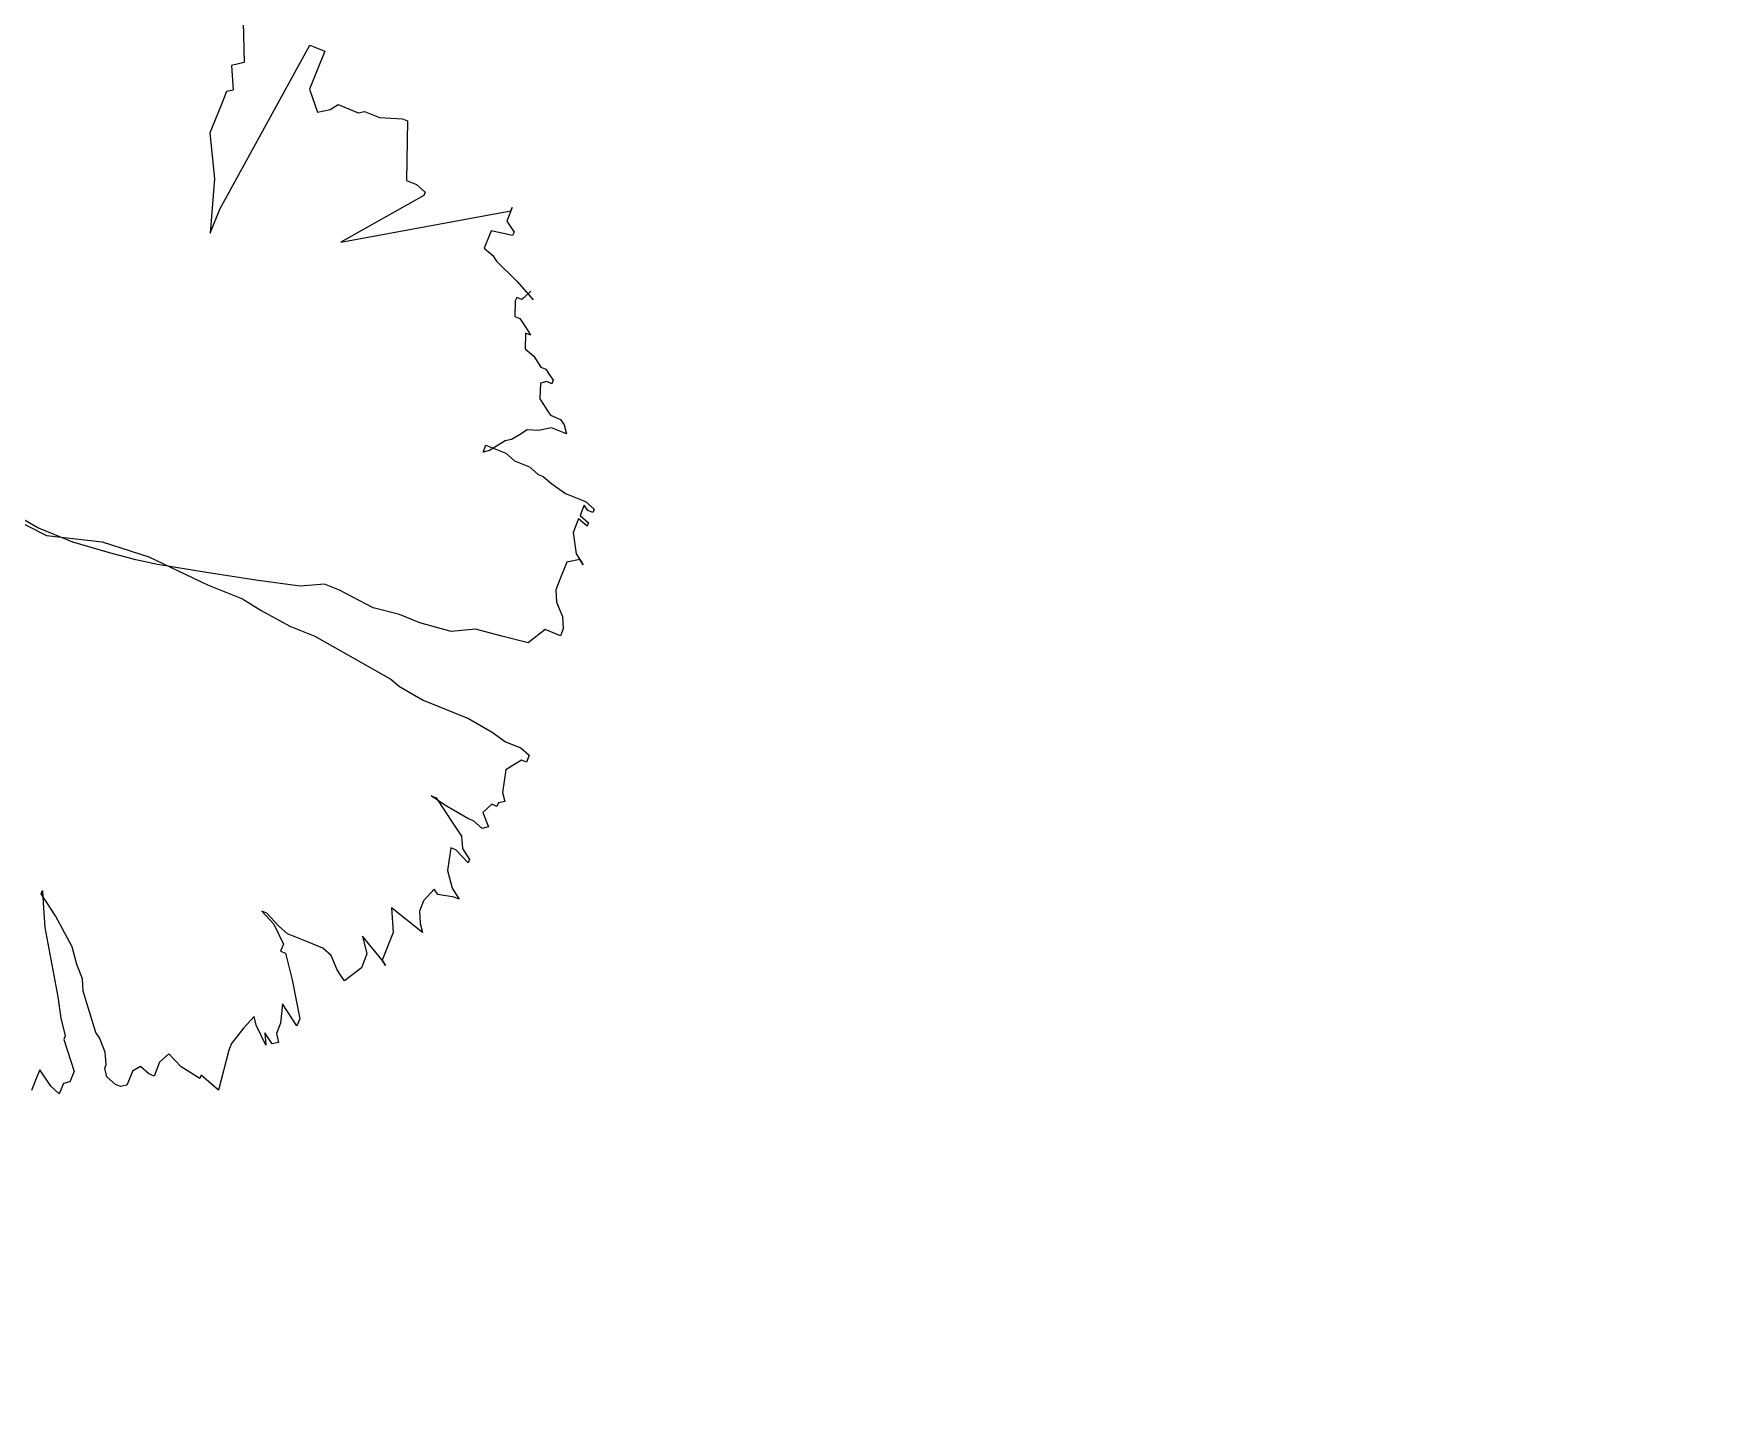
# Model space of a CAD drawing. Header units: millimetres. Extents: x 111 to 1506, y 14 to 566.
# Drawn here: x 264.38 to 267.076, y 92.5 to 94.691 of the extents above; entities that cross this region are included whole.
import ezdxf

# ---------------------------------------------------------------- set-up
doc = ezdxf.new("R2010")
doc.units = ezdxf.units.MM
doc.layers.add('fer', color=8, linetype='Continuous')
doc.layers.add('G', color=254, linetype='Continuous', lineweight=5)

# ---------------------------------------------------------------- blocks, each defined once
blk = doc.blocks.new('tr')
at = {"layer": 'fer', "color": 97}
for p, q in [((1378.7648, 206.7174), (1378.7707, 206.7347)), ((1378.7648, 206.7174), (1378.7707, 206.7347)), ((1378.7648, 206.6914), (1378.7648, 206.7174)), ((1378.7648, 206.6914), (1378.7648, 206.7174)), ((1378.7707, 206.7347), (1378.7827, 206.7347)), ((1378.7707, 206.7347), (1378.7707, 206.7347)), ((1378.7707, 206.7347), (1378.7827, 206.7347)), ((1378.7707, 206.7347), (1378.7707, 206.7347)), ((1378.7827, 206.7347), (1378.7827, 206.7261)), ((1378.7827, 206.7347), (1378.7827, 206.7261)), ((1378.7827, 206.7261), (1378.8065, 206.7087)), ((1378.7827, 206.7261), (1378.7827, 206.7261)), ((1378.7827, 206.7261), (1378.8065, 206.7087)), ((1378.7827, 206.7261), (1378.7827, 206.7261)), ((1378.8065, 206.7087), (1378.8422, 206.7174)), ((1378.8065, 206.7087), (1378.8422, 206.7174)), ((1378.8422, 206.7174), (1378.8541, 206.7261)), ((1378.8422, 206.7174), (1378.8541, 206.7261)), ((1378.8541, 206.7261), (1378.86, 206.7174)), ((1378.8541, 206.7261), (1378.8541, 206.7261)), ((1378.8541, 206.7261), (1378.86, 206.7174)), ((1378.8541, 206.7261), (1378.8541, 206.7261)), ((1378.86, 206.7174), (1378.866, 206.7174)), ((1378.86, 206.7174), (1378.866, 206.7174)), ((1378.866, 206.7174), (1378.866, 206.7087)), ((1378.866, 206.7174), (1378.866, 206.7087)), ((1378.8838, 206.7001), (1378.9017, 206.7174)), ((1378.8838, 206.7001), (1378.9017, 206.7174)), ((1378.9017, 206.7174), (1378.9076, 206.7087)), ((1378.9017, 206.7174), (1378.9076, 206.7087)), ((1379.0147, 206.7001), (1379.0266, 206.7174)), ((1379.0147, 206.7001), (1379.0266, 206.7174)), ((1379.0266, 206.7174), (1379.0266, 206.7087)), ((1379.0266, 206.7174), (1379.0266, 206.7087)), ((1378.4434, 206.6827), (1378.4494, 206.6914)), ((1378.4434, 206.6827), (1378.4494, 206.6914)), ((1378.4553, 206.7001), (1378.4494, 206.6914)), ((1378.4494, 206.6914), (1378.4553, 206.7001)), ((1378.4553, 206.7001), (1378.4494, 206.6914)), ((1378.4494, 206.6914), (1378.4553, 206.7001)), ((1378.4494, 206.6914), (1378.4613, 206.6741)), ((1378.4494, 206.6914), (1378.4613, 206.6741)), ((1378.5268, 206.6827), (1378.5446, 206.7001)), ((1378.5268, 206.6827), (1378.5446, 206.7001)), ((1378.5446, 206.7001), (1378.5625, 206.7087)), ((1378.5446, 206.7001), (1378.5625, 206.7087)), ((1378.5446, 206.7001), (1378.5446, 206.7001)), ((1378.5446, 206.7001), (1378.5446, 206.7001)), ((1378.5625, 206.7087), (1378.5744, 206.7087)), ((1378.5625, 206.7087), (1378.5625, 206.7087)), ((1378.5625, 206.7087), (1378.5744, 206.7087)), ((1378.5625, 206.7087), (1378.5625, 206.7087)), ((1378.5744, 206.7087), (1378.5744, 206.6827)), ((1378.5744, 206.7087), (1378.5744, 206.7087)), ((1378.5744, 206.7087), (1378.5744, 206.6827)), ((1378.5744, 206.7087), (1378.5744, 206.7087)), ((1378.7588, 206.6654), (1378.7648, 206.6914)), ((1378.7588, 206.6654), (1378.7648, 206.6914)), ((1378.866, 206.7087), (1378.8838, 206.7001)), ((1378.866, 206.7087), (1378.8838, 206.7001)), ((1378.9076, 206.7087), (1378.9017, 206.6914)), ((1378.9076, 206.7087), (1378.9017, 206.6914)), ((1378.9017, 206.6914), (1378.9017, 206.6827)), ((1378.9017, 206.6914), (1378.9017, 206.6827)), ((1378.9314, 206.6827), (1378.9493, 206.6914)), ((1378.9314, 206.6827), (1378.9493, 206.6914)), ((1378.9493, 206.6914), (1378.9612, 206.7087)), ((1378.9493, 206.6914), (1378.9612, 206.7087)), ((1378.9671, 206.7087), (1378.9552, 206.6827)), ((1378.9671, 206.7087), (1378.9552, 206.6827)), ((1378.9612, 206.7087), (1378.9671, 206.7087)), ((1378.9612, 206.7087), (1378.9671, 206.7087)), ((1378.9909, 206.6827), (1379.0147, 206.7001)), ((1378.9909, 206.6827), (1379.0147, 206.7001)), ((1379.0266, 206.7087), (1379.0326, 206.6827)), ((1379.0266, 206.7087), (1379.0326, 206.6827)), ((1378.3601, 206.6654), (1378.3661, 206.6827)), ((1378.3601, 206.6654), (1378.3661, 206.6827)), ((1378.3601, 206.6394), (1378.3601, 206.6654)), ((1378.3601, 206.6394), (1378.3601, 206.6654)), ((1378.3661, 206.6827), (1378.372, 206.6827)), ((1378.3661, 206.6827), (1378.372, 206.6827)), ((1378.372, 206.6741), (1378.3661, 206.6654)), ((1378.372, 206.6741), (1378.3661, 206.6654)), ((1378.3661, 206.6654), (1378.372, 206.6654)), ((1378.3661, 206.6654), (1378.372, 206.6654)), ((1378.372, 206.6827), (1378.372, 206.6741)), ((1378.372, 206.6827), (1378.372, 206.6741)), ((1378.372, 206.6654), (1378.3839, 206.6654)), ((1378.372, 206.6654), (1378.3839, 206.6654)), ((1378.3839, 206.6654), (1378.3899, 206.6827)), ((1378.3839, 206.6654), (1378.3899, 206.6827)), ((1378.3958, 206.6827), (1378.3899, 206.6654)), ((1378.3899, 206.6827), (1378.3958, 206.6827)), ((1378.3958, 206.6827), (1378.3899, 206.6654)), ((1378.3899, 206.6827), (1378.3958, 206.6827)), ((1378.3899, 206.6654), (1378.4137, 206.6654)), ((1378.3899, 206.6654), (1378.4137, 206.6654)), ((1378.4137, 206.6654), (1378.4434, 206.6827)), ((1378.4137, 206.6654), (1378.4434, 206.6827)), ((1378.4613, 206.6741), (1378.491, 206.6741)), ((1378.4613, 206.6741), (1378.491, 206.6741)), ((1378.491, 206.6741), (1378.5089, 206.6741)), ((1378.491, 206.6741), (1378.5089, 206.6741)), ((1378.5089, 206.6741), (1378.5268, 206.6827)), ((1378.5089, 206.6741), (1378.5268, 206.6827)), ((1378.5744, 206.6827), (1378.6041, 206.6654)), ((1378.5744, 206.6827), (1378.6041, 206.6654)), ((1378.6041, 206.6654), (1378.6101, 206.6221)), ((1378.6041, 206.6654), (1378.6101, 206.6221)), ((1378.7529, 206.6221), (1378.7588, 206.6654)), ((1378.7529, 206.6221), (1378.7588, 206.6654)), ((1378.8898, 206.6221), (1378.9195, 206.6654)), ((1378.8898, 206.6221), (1378.9195, 206.6654)), ((1378.9017, 206.6827), (1378.8957, 206.6394)), ((1378.9017, 206.6827), (1378.8957, 206.6394)), ((1378.9195, 206.6654), (1378.9314, 206.6827)), ((1378.9195, 206.6654), (1378.9314, 206.6827)), ((1378.9552, 206.6741), (1378.9909, 206.6827)), ((1378.9552, 206.6827), (1378.9552, 206.6741)), ((1378.9552, 206.6741), (1378.9909, 206.6827)), ((1378.9552, 206.6827), (1378.9552, 206.6741)), ((1379.0326, 206.6827), (1379.0266, 206.6741)), ((1379.0326, 206.6827), (1379.0266, 206.6741)), ((1379.0266, 206.6741), (1379.0505, 206.6654)), ((1379.0266, 206.6741), (1379.0505, 206.6654)), ((1379.0505, 206.6654), (1379.0683, 206.6654)), ((1379.0505, 206.6654), (1379.0683, 206.6654)), ((1379.0683, 206.6654), (1379.0862, 206.6741)), ((1379.0683, 206.6654), (1379.0862, 206.6741)), ((1379.0981, 206.6827), (1379.0802, 206.6221)), ((1379.0981, 206.6827), (1379.0802, 206.6221)), ((1379.0862, 206.6741), (1379.0981, 206.6827)), ((1379.0862, 206.6741), (1379.0981, 206.6827)), ((1378.3601, 206.6307), (1378.3601, 206.6394)), ((1378.3601, 206.6307), (1378.3601, 206.6394)), ((1378.8957, 206.6394), (1378.8898, 206.6134)), ((1378.8957, 206.6394), (1378.8898, 206.6134)), ((1379.0802, 206.6221), (1379.1159, 206.6394)), ((1379.0802, 206.6221), (1379.1159, 206.6394)), ((1379.1159, 206.6394), (1379.1635, 206.6394)), ((1379.1159, 206.6394), (1379.1635, 206.6394)), ((1379.1635, 206.6394), (1379.1397, 206.5961)), ((1379.1635, 206.6394), (1379.1397, 206.5961)), ((1379.1695, 206.6481), (1379.1635, 206.6394)), ((1379.1635, 206.6394), (1379.1695, 206.6481)), ((1379.1695, 206.6481), (1379.1635, 206.6394)), ((1379.1635, 206.6394), (1379.1695, 206.6481)), ((1378.3542, 206.6047), (1378.3601, 206.6307)), ((1378.3542, 206.6047), (1378.3601, 206.6307)), ((1378.6101, 206.6221), (1378.616, 206.5788)), ((1378.6101, 206.6221), (1378.616, 206.5788)), ((1378.7529, 206.5441), (1378.7529, 206.6221)), ((1378.7529, 206.5441), (1378.7529, 206.6221)), ((1378.8898, 206.6134), (1378.8898, 206.6221)), ((1378.8898, 206.6134), (1378.8898, 206.6221)), ((1379.1397, 206.5961), (1379.1635, 206.6134)), ((1379.1397, 206.5961), (1379.1635, 206.6134)), ((1379.1635, 206.6134), (1379.1754, 206.6134)), ((1379.1635, 206.6134), (1379.1754, 206.6134)), ((1379.1754, 206.6134), (1379.1873, 206.6134)), ((1379.1754, 206.6134), (1379.1873, 206.6134)), ((1379.1873, 206.6134), (1379.2171, 206.5961)), ((1379.1873, 206.6134), (1379.2171, 206.5961)), ((1378.253, 206.5788), (1378.259, 206.5874)), ((1378.253, 206.5788), (1378.259, 206.5874)), ((1378.253, 206.5614), (1378.253, 206.5788)), ((1378.253, 206.5614), (1378.253, 206.5788)), ((1378.259, 206.5874), (1378.2709, 206.5961)), ((1378.259, 206.5874), (1378.2709, 206.5961)), ((1378.259, 206.5874), (1378.259, 206.5874)), ((1378.259, 206.5874), (1378.259, 206.5874)), ((1378.2709, 206.5961), (1378.2709, 206.5874)), ((1378.2709, 206.5961), (1378.2709, 206.5874)), ((1378.2709, 206.5874), (1378.2709, 206.5788)), ((1378.2709, 206.5874), (1378.2709, 206.5788)), ((1378.2709, 206.5788), (1378.2709, 206.5701)), ((1378.2709, 206.5788), (1378.2709, 206.5788)), ((1378.2709, 206.5788), (1378.2709, 206.5701)), ((1378.2709, 206.5788), (1378.2709, 206.5788)), ((1378.3423, 206.5614), (1378.3482, 206.5788)), ((1378.3423, 206.5614), (1378.3482, 206.5788)), ((1378.3482, 206.5874), (1378.3542, 206.6047)), ((1378.3482, 206.5874), (1378.3542, 206.6047)), ((1378.3482, 206.5788), (1378.3482, 206.5874)), ((1378.3482, 206.5788), (1378.3482, 206.5874)), ((1378.616, 206.5788), (1378.6339, 206.5441)), ((1378.616, 206.5788), (1378.6339, 206.5441)), ((1379.2052, 206.5788), (1379.1873, 206.5614)), ((1379.2052, 206.5788), (1379.1873, 206.5614)), ((1379.2111, 206.5874), (1379.2052, 206.5788)), ((1379.2111, 206.5874), (1379.2052, 206.5788)), ((1379.2171, 206.5961), (1379.2111, 206.5874)), ((1379.2171, 206.5961), (1379.2111, 206.5874)), ((1378.2411, 206.5441), (1378.2471, 206.5528)), ((1378.2411, 206.5441), (1378.2471, 206.5528)), ((1378.2471, 206.5528), (1378.253, 206.5614)), ((1378.2471, 206.5528), (1378.253, 206.5614)), ((1378.2709, 206.5701), (1378.2828, 206.5528)), ((1378.2709, 206.5701), (1378.2828, 206.5528)), ((1378.2828, 206.5528), (1378.2887, 206.5354)), ((1378.2828, 206.5528), (1378.2887, 206.5354)), ((1378.3423, 206.5441), (1378.3423, 206.5614)), ((1378.3423, 206.5441), (1378.3423, 206.5614)), ((1379.1873, 206.5614), (1379.1814, 206.5441)), ((1379.1873, 206.5614), (1379.1814, 206.5441)), ((1379.2468, 206.5181), (1379.3004, 206.5528)), ((1379.2468, 206.5181), (1379.3004, 206.5528)), ((1379.3123, 206.5528), (1379.2885, 206.5181)), ((1379.3123, 206.5528), (1379.2885, 206.5181)), ((1379.3004, 206.5528), (1379.3123, 206.5528)), ((1379.3004, 206.5528), (1379.3123, 206.5528)), ((1379.3123, 206.5528), (1379.3123, 206.5528)), ((1379.3123, 206.5528), (1379.3123, 206.5528)), ((1378.1875, 206.5268), (1378.1935, 206.5354)), ((1378.1875, 206.5268), (1378.1935, 206.5354)), ((1378.1875, 206.5181), (1378.1875, 206.5268)), ((1378.1875, 206.5181), (1378.1875, 206.5268)), ((1378.1935, 206.5354), (1378.1994, 206.5441)), ((1378.1935, 206.5354), (1378.1994, 206.5441)), ((1378.1994, 206.5441), (1378.2054, 206.5441)), ((1378.1994, 206.5441), (1378.2054, 206.5441)), ((1378.2054, 206.5441), (1378.2054, 206.5354)), ((1378.2054, 206.5441), (1378.2054, 206.5441)), ((1378.2054, 206.5441), (1378.2054, 206.5354)), ((1378.2054, 206.5441), (1378.2054, 206.5441)), ((1378.2054, 206.5354), (1378.2113, 206.5268)), ((1378.2054, 206.5354), (1378.2054, 206.5354)), ((1378.2054, 206.5354), (1378.2113, 206.5268)), ((1378.2054, 206.5354), (1378.2054, 206.5354)), ((1378.2113, 206.5268), (1378.2351, 206.5354)), ((1378.2113, 206.5268), (1378.2351, 206.5354)), ((1378.2351, 206.5354), (1378.2411, 206.5441)), ((1378.2351, 206.5354), (1378.2411, 206.5441)), ((1378.2351, 206.5354), (1378.2351, 206.5354)), ((1378.2351, 206.5354), (1378.2351, 206.5354)), ((1378.2887, 206.5354), (1378.3006, 206.5268)), ((1378.2887, 206.5354), (1378.3006, 206.5268)), ((1378.3006, 206.5268), (1378.3125, 206.5181)), ((1378.3006, 206.5268), (1378.3125, 206.5181)), ((1378.3363, 206.5181), (1378.3423, 206.5354)), ((1378.3363, 206.5181), (1378.3423, 206.5354)), ((1378.3423, 206.5441), (1378.3423, 206.5441)), ((1378.3423, 206.5354), (1378.3423, 206.5441)), ((1378.3423, 206.5441), (1378.3423, 206.5441)), ((1378.3423, 206.5354), (1378.3423, 206.5441)), ((1378.6339, 206.5441), (1378.6398, 206.4921)), ((1378.6339, 206.5441), (1378.6398, 206.4921)), ((1378.7469, 206.5008), (1378.7529, 206.5441)), ((1378.7469, 206.5008), (1378.7529, 206.5441)), ((1379.1814, 206.5441), (1379.1814, 206.5181)), ((1379.1814, 206.5441), (1379.1814, 206.5181)), ((1379.2885, 206.5181), (1379.3182, 206.5268)), ((1379.2885, 206.5181), (1379.3182, 206.5268)), ((1379.3182, 206.5268), (1379.3361, 206.5268)), ((1379.3182, 206.5268), (1379.3361, 206.5268)), ((1379.3361, 206.5268), (1379.348, 206.5354)), ((1379.3361, 206.5268), (1379.348, 206.5354)), ((1379.354, 206.5268), (1379.3421, 206.5094)), ((1379.354, 206.5268), (1379.3421, 206.5094)), ((1379.348, 206.5354), (1379.354, 206.5268)), ((1379.348, 206.5354), (1379.354, 206.5268)), ((1378.1697, 206.4834), (1378.1756, 206.5008)), ((1378.1697, 206.4834), (1378.1756, 206.5008)), ((1378.1756, 206.5008), (1378.1875, 206.5181)), ((1378.1756, 206.5008), (1378.1875, 206.5181)), ((1378.3125, 206.5181), (1378.3185, 206.5094)), ((1378.3125, 206.5181), (1378.3185, 206.5094)), ((1378.3185, 206.5094), (1378.3423, 206.4921)), ((1378.3185, 206.5094), (1378.3423, 206.4921)), ((1378.3363, 206.4834), (1378.3363, 206.5181)), ((1378.3363, 206.4834), (1378.3363, 206.5181)), ((1378.741, 206.4834), (1378.7469, 206.5008)), ((1378.741, 206.4834), (1378.7469, 206.5008)), ((1379.1814, 206.5181), (1379.1814, 206.4921)), ((1379.1814, 206.5181), (1379.1814, 206.4921)), ((1379.2111, 206.4921), (1379.2468, 206.5181)), ((1379.2111, 206.4921), (1379.2468, 206.5181)), ((1379.2468, 206.5181), (1379.2468, 206.5181)), ((1379.2468, 206.5181), (1379.2468, 206.5181)), ((1379.2885, 206.5181), (1379.2885, 206.5181)), ((1379.2885, 206.5181), (1379.2885, 206.5181)), ((1379.3599, 206.5181), (1379.3361, 206.4921)), ((1379.3599, 206.5181), (1379.3361, 206.4921)), ((1379.3421, 206.5094), (1379.3599, 206.5181)), ((1379.3421, 206.5094), (1379.3599, 206.5181)), ((1378.128, 206.4574), (1378.1399, 206.4748)), ((1378.128, 206.4574), (1378.1399, 206.4748)), ((1378.1399, 206.4748), (1378.1459, 206.4834)), ((1378.1399, 206.4748), (1378.1459, 206.4834)), ((1378.1399, 206.4748), (1378.1399, 206.4748)), ((1378.1399, 206.4748), (1378.1399, 206.4748)), ((1378.1459, 206.4748), (1378.1697, 206.4834)), ((1378.1459, 206.4834), (1378.1459, 206.4748)), ((1378.1459, 206.4748), (1378.1697, 206.4834)), ((1378.1459, 206.4834), (1378.1459, 206.4748)), ((1378.3363, 206.4834), (1378.3363, 206.4834)), ((1378.3482, 206.4834), (1378.3363, 206.4834)), ((1378.3363, 206.4834), (1378.3363, 206.4834)), ((1378.3482, 206.4834), (1378.3363, 206.4834)), ((1378.3423, 206.4921), (1378.3482, 206.4834)), ((1378.3423, 206.4921), (1378.3482, 206.4834)), ((1378.6398, 206.4921), (1378.6398, 206.4574)), ((1378.6398, 206.4921), (1378.6398, 206.4574)), ((1378.7231, 206.3448), (1378.741, 206.4834)), ((1378.7231, 206.3448), (1378.741, 206.4834)), ((1379.1754, 206.4574), (1379.1992, 206.4834)), ((1379.1814, 206.4834), (1379.1754, 206.4661)), ((1379.1754, 206.4574), (1379.1992, 206.4834)), ((1379.1814, 206.4834), (1379.1754, 206.4661)), ((1379.1814, 206.4921), (1379.1814, 206.4834)), ((1379.1814, 206.4921), (1379.1814, 206.4834)), ((1379.1992, 206.4834), (1379.2111, 206.4834)), ((1379.1992, 206.4834), (1379.2111, 206.4834)), ((1379.2111, 206.4834), (1379.2111, 206.4921)), ((1379.2111, 206.4834), (1379.2111, 206.4921)), ((1379.3361, 206.4921), (1379.3242, 206.4834)), ((1379.3361, 206.4921), (1379.3242, 206.4834)), ((1379.3242, 206.4834), (1379.348, 206.4748)), ((1379.3242, 206.4834), (1379.348, 206.4748)), ((1379.348, 206.4748), (1379.3778, 206.4661)), ((1379.348, 206.4748), (1379.3778, 206.4661)), ((1379.3897, 206.4661), (1379.4551, 206.4748)), ((1379.3897, 206.4661), (1379.4551, 206.4748)), ((1379.4551, 206.4748), (1379.4432, 206.4401)), ((1379.4551, 206.4748), (1379.4432, 206.4401)), ((1379.4551, 206.4748), (1379.4551, 206.4748)), ((1379.4551, 206.4748), (1379.4551, 206.4748)), ((1378.0745, 206.4314), (1378.0923, 206.4661)), ((1378.0745, 206.4314), (1378.0923, 206.4661)), ((1378.0804, 206.4574), (1378.0983, 206.4488)), ((1378.0804, 206.4574), (1378.0983, 206.4488)), ((1378.0983, 206.4488), (1378.0983, 206.4401)), ((1378.0983, 206.4488), (1378.0983, 206.4488)), ((1378.0983, 206.4488), (1378.0983, 206.4401)), ((1378.0983, 206.4488), (1378.0983, 206.4488)), ((1378.1042, 206.4401), (1378.128, 206.4488)), ((1378.1042, 206.4401), (1378.128, 206.4488)), ((1378.128, 206.4574), (1378.128, 206.4574)), ((1378.128, 206.4574), (1378.128, 206.4574)), ((1378.128, 206.4574), (1378.128, 206.4574)), ((1378.128, 206.4488), (1378.128, 206.4574)), ((1378.128, 206.4574), (1378.128, 206.4574)), ((1378.128, 206.4574), (1378.128, 206.4574)), ((1378.128, 206.4574), (1378.128, 206.4574)), ((1378.128, 206.4488), (1378.128, 206.4574)), ((1378.6398, 206.4574), (1378.6458, 206.4141)), ((1378.6398, 206.4574), (1378.6458, 206.4141)), ((1379.1754, 206.4661), (1379.1635, 206.4401)), ((1379.1754, 206.4661), (1379.1635, 206.4401)), ((1379.1635, 206.4314), (1379.1754, 206.4574)), ((1379.1635, 206.4314), (1379.1754, 206.4574)), ((1379.1754, 206.4661), (1379.1754, 206.4661)), ((1379.1754, 206.4661), (1379.1754, 206.4661)), ((1379.3778, 206.4661), (1379.3897, 206.4661)), ((1379.3778, 206.4661), (1379.3897, 206.4661)), ((1378.0566, 206.3881), (1378.0745, 206.4314)), ((1378.0566, 206.3881), (1378.0745, 206.4314)), ((1378.0983, 206.4401), (1378.1042, 206.4401)), ((1378.0983, 206.4401), (1378.0983, 206.4401)), ((1378.0983, 206.4401), (1378.1042, 206.4401)), ((1378.0983, 206.4401), (1378.0983, 206.4401)), ((1379.1635, 206.4401), (1379.1635, 206.4314)), ((1379.1635, 206.4401), (1379.1635, 206.4314)), ((1379.4492, 206.4401), (1379.4432, 206.4054)), ((1379.4432, 206.4401), (1379.4492, 206.4401)), ((1379.4492, 206.4401), (1379.4432, 206.4054)), ((1379.4432, 206.4401), (1379.4492, 206.4401)), ((1377.9912, 206.3794), (1378.0031, 206.3968)), ((1377.9912, 206.3794), (1378.0031, 206.3968)), ((1378.0031, 206.3968), (1378.009, 206.3968)), ((1378.0031, 206.3968), (1378.009, 206.3968)), ((1378.009, 206.3968), (1378.015, 206.3621)), ((1378.009, 206.3968), (1378.015, 206.3621)), ((1378.6458, 206.4141), (1378.6398, 206.3534)), ((1378.6458, 206.4141), (1378.6398, 206.3534)), ((1379.4432, 206.4054), (1379.4313, 206.3794)), ((1379.4432, 206.4054), (1379.4313, 206.3794)), ((1379.4432, 206.4054), (1379.4432, 206.4054)), ((1379.4432, 206.4054), (1379.4432, 206.4054)), ((1377.9674, 206.3794), (1377.9912, 206.3794)), ((1377.9733, 206.3794), (1377.9674, 206.3794)), ((1377.9674, 206.3794), (1377.9912, 206.3794)), ((1377.9733, 206.3794), (1377.9674, 206.3794)), ((1378.1221, 206.1455), (1377.9733, 206.3794)), ((1378.1221, 206.1455), (1377.9733, 206.3794)), ((1378.0447, 206.3621), (1378.0507, 206.3794)), ((1378.0447, 206.3621), (1378.0507, 206.3794)), ((1378.0507, 206.3794), (1378.0566, 206.3881)), ((1378.0507, 206.3794), (1378.0566, 206.3881)), ((1378.0566, 206.3881), (1378.0566, 206.3881)), ((1378.0566, 206.3881), (1378.0566, 206.3881)), ((1379.4313, 206.3794), (1379.4492, 206.3708)), ((1379.4313, 206.3794), (1379.4313, 206.3794)), ((1379.4313, 206.3794), (1379.4492, 206.3708)), ((1379.4313, 206.3794), (1379.4313, 206.3794)), ((1379.4492, 206.3708), (1379.4611, 206.3708)), ((1379.4492, 206.3708), (1379.4611, 206.3708)), ((1379.4611, 206.3708), (1379.473, 206.3708)), ((1379.4611, 206.3708), (1379.473, 206.3708)), ((1379.473, 206.3708), (1379.473, 206.3621)), ((1379.473, 206.3708), (1379.473, 206.3621)), ((1378.015, 206.3621), (1378.0209, 206.3621)), ((1378.015, 206.3621), (1378.0209, 206.3621)), ((1378.0209, 206.3621), (1378.0447, 206.3621)), ((1378.0209, 206.3621), (1378.0447, 206.3621)), ((1378.6398, 206.3534), (1378.6398, 206.3274)), ((1378.6398, 206.3534), (1378.6398, 206.3274)), ((1378.7231, 206.3014), (1378.7231, 206.3448)), ((1378.7231, 206.3014), (1378.7231, 206.3448)), ((1379.473, 206.3621), (1379.467, 206.3448)), ((1379.473, 206.3621), (1379.467, 206.3448)), ((1379.467, 206.3448), (1379.4789, 206.3361)), ((1379.467, 206.3448), (1379.467, 206.3448)), ((1379.467, 206.3448), (1379.4789, 206.3361)), ((1379.467, 206.3448), (1379.467, 206.3448)), ((1379.4789, 206.3361), (1379.4849, 206.3361)), ((1379.4789, 206.3361), (1379.4849, 206.3361)), ((1379.4849, 206.3361), (1379.5027, 206.3361)), ((1379.4849, 206.3361), (1379.5027, 206.3361)), ((1379.5027, 206.3361), (1379.5087, 206.3274)), ((1379.5027, 206.3361), (1379.5087, 206.3274)), ((1378.6398, 206.3274), (1378.6577, 206.2928)), ((1378.6398, 206.3274), (1378.6577, 206.2928)), ((1379.5087, 206.3188), (1379.5027, 206.3014)), ((1379.5087, 206.3188), (1379.5027, 206.3014)), ((1379.5087, 206.3274), (1379.5087, 206.3188)), ((1379.5087, 206.3274), (1379.5087, 206.3188)), ((1378.6577, 206.2928), (1378.6755, 206.2235)), ((1378.6577, 206.2928), (1378.6755, 206.2235)), ((1378.7172, 206.2495), (1378.7231, 206.3014)), ((1378.7172, 206.2495), (1378.7231, 206.3014)), ((1379.467, 206.2841), (1379.4492, 206.2668)), ((1379.467, 206.2841), (1379.4492, 206.2668)), ((1379.4849, 206.2928), (1379.467, 206.2841)), ((1379.4849, 206.2928), (1379.467, 206.2841)), ((1379.4908, 206.2928), (1379.4849, 206.2928)), ((1379.4908, 206.2928), (1379.4849, 206.2928)), ((1379.5027, 206.3014), (1379.4908, 206.2928)), ((1379.5027, 206.3014), (1379.4908, 206.2928)), ((1379.4432, 206.2581), (1379.3897, 206.2148)), ((1379.4432, 206.2581), (1379.3897, 206.2148)), ((1379.4492, 206.2668), (1379.4432, 206.2581)), ((1379.4492, 206.2668), (1379.4432, 206.2581)), ((1377.9912, 206.2235), (1377.9971, 206.2408)), ((1377.9912, 206.2235), (1377.9971, 206.2408)), ((1377.9971, 206.2408), (1378.0031, 206.2408)), ((1377.9971, 206.2408), (1378.0031, 206.2408)), ((1378.0031, 206.2408), (1378.1221, 206.1455)), ((1378.0031, 206.2408), (1378.1221, 206.1455)), ((1378.7112, 206.2148), (1378.7172, 206.2495)), ((1378.7112, 206.2148), (1378.7172, 206.2495)), ((1379.473, 206.2148), (1379.5146, 206.2495)), ((1379.473, 206.2148), (1379.5146, 206.2495)), ((1379.5146, 206.2495), (1379.5325, 206.2495)), ((1379.5146, 206.2495), (1379.5325, 206.2495)), ((1379.5325, 206.2495), (1379.5384, 206.2408)), ((1379.5325, 206.2495), (1379.5384, 206.2408)), ((1379.5384, 206.2408), (1379.5563, 206.2408)), ((1379.5384, 206.2408), (1379.5563, 206.2408)), ((1379.5563, 206.2408), (1379.5503, 206.2235)), ((1379.5563, 206.2408), (1379.5503, 206.2235)), ((1377.9019, 206.1715), (1377.9912, 206.2061)), ((1377.9019, 206.1715), (1377.9912, 206.2061)), ((1377.9912, 206.2061), (1377.9912, 206.2235)), ((1377.9912, 206.2061), (1377.9912, 206.2235)), ((1378.6755, 206.2235), (1378.6934, 206.1455)), ((1378.6755, 206.2235), (1378.6934, 206.1455)), ((1378.7112, 206.1541), (1378.7112, 206.2148)), ((1378.7112, 206.1541), (1378.7112, 206.2148)), ((1379.3718, 206.2061), (1379.354, 206.1888)), ((1379.3718, 206.2061), (1379.354, 206.1888)), ((1379.3897, 206.2148), (1379.3718, 206.2061)), ((1379.3897, 206.2148), (1379.3718, 206.2061)), ((1379.4432, 206.1975), (1379.467, 206.2148)), ((1379.4432, 206.1975), (1379.467, 206.2148)), ((1379.467, 206.2148), (1379.473, 206.2148)), ((1379.467, 206.2148), (1379.473, 206.2148)), ((1379.5503, 206.2235), (1379.5325, 206.1975)), ((1379.5503, 206.2235), (1379.5325, 206.1975)), ((1379.3182, 206.1195), (1379.4135, 206.1801)), ((1379.3182, 206.1195), (1379.4135, 206.1801)), ((1379.354, 206.1888), (1379.3302, 206.1715)), ((1379.354, 206.1888), (1379.3302, 206.1715)), ((1379.4135, 206.1801), (1379.4432, 206.1975)), ((1379.4135, 206.1801), (1379.4432, 206.1975)), ((1379.5325, 206.1975), (1379.5503, 206.1975)), ((1379.5325, 206.1975), (1379.5503, 206.1975)), ((1379.5503, 206.1975), (1379.5682, 206.1975)), ((1379.5503, 206.1975), (1379.5682, 206.1975)), ((1377.9019, 206.1628), (1377.9019, 206.1715)), ((1377.9019, 206.1628), (1377.9019, 206.1715)), ((1377.9138, 206.1281), (1377.9019, 206.1628)), ((1377.9138, 206.1281), (1377.9019, 206.1628)), ((1378.7053, 206.0501), (1378.7112, 206.1541)), ((1378.7053, 206.0501), (1378.7112, 206.1541)), ((1379.3302, 206.1715), (1379.2944, 206.1281)), ((1379.3302, 206.1715), (1379.2944, 206.1281)), ((1377.9138, 206.1021), (1377.9138, 206.1281)), ((1377.9138, 206.1021), (1377.9138, 206.1281)), ((1378.6934, 206.1455), (1378.7053, 206.0935)), ((1378.6934, 206.1455), (1378.7053, 206.0935)), ((1379.2944, 206.1281), (1379.2706, 206.0935)), ((1379.2944, 206.1281), (1379.2706, 206.0935)), ((1377.9197, 206.0935), (1377.9138, 206.1021)), ((1377.9197, 206.0935), (1377.9138, 206.1021)), ((1377.9197, 206.0588), (1377.9197, 206.0935)), ((1377.9197, 206.0588), (1377.9197, 206.0935)), ((1378.7053, 206.0935), (1378.7112, 206.0675)), ((1378.7053, 206.0935), (1378.7112, 206.0675)), ((1379.2647, 206.0935), (1379.2825, 206.1021)), ((1379.2647, 206.0935), (1379.2825, 206.1021)), ((1379.2706, 206.0935), (1379.2647, 206.0935)), ((1379.2706, 206.0935), (1379.2647, 206.0935)), ((1379.2825, 206.1021), (1379.3182, 206.1195)), ((1379.2825, 206.1021), (1379.3182, 206.1195)), ((1378.7112, 206.0675), (1378.7172, 206.0328)), ((1378.7112, 206.0675), (1378.7172, 206.0328)), ((1377.9316, 206.0501), (1377.9197, 206.0588)), ((1377.9316, 206.0501), (1377.9197, 206.0588)), ((1377.9435, 206.0328), (1377.9316, 206.0501)), ((1377.9435, 206.0328), (1377.9316, 206.0501)), ((1378.7112, 205.9722), (1378.7053, 206.0501)), ((1378.7112, 205.9722), (1378.7053, 206.0501)), ((1377.9138, 206.0068), (1377.9435, 206.0328)), ((1377.9138, 206.0068), (1377.9435, 206.0328)), ((1378.7172, 206.0328), (1378.7231, 205.9895)), ((1378.7172, 206.0328), (1378.7231, 205.9895)), ((1377.8483, 206.0068), (1377.9138, 206.0068)), ((1377.8483, 206.0068), (1377.9138, 206.0068)), ((1377.8483, 206.0068), (1377.8483, 206.0068)), ((1377.8483, 205.9808), (1377.8483, 206.0068)), ((1377.8483, 206.0068), (1377.8483, 206.0068)), ((1377.8483, 205.9808), (1377.8483, 206.0068)), ((1378.7231, 205.9895), (1378.7291, 205.9288)), ((1378.7231, 205.9895), (1378.7291, 205.9288)), ((1378.1459, 205.9462), (1377.8483, 205.9808)), ((1378.1459, 205.9462), (1377.8483, 205.9808)), ((1377.8483, 205.9808), (1377.8483, 205.9808)), ((1377.8483, 205.9808), (1377.8483, 205.9808)), ((1378.735, 205.8855), (1378.7112, 205.9722)), ((1378.735, 205.8855), (1378.7112, 205.9722)), ((1378.1042, 205.9202), (1378.1875, 205.9462)), ((1378.1042, 205.9202), (1378.1875, 205.9462)), ((1378.1875, 205.9462), (1378.1459, 205.9462)), ((1378.1875, 205.9462), (1378.1459, 205.9462)), ((1378.0388, 205.8855), (1378.1042, 205.9202)), ((1378.0388, 205.8855), (1378.1042, 205.9202)), ((1378.7291, 205.9288), (1378.7291, 205.8682)), ((1378.7291, 205.9288), (1378.7291, 205.8682)), ((1377.8543, 205.8682), (1377.9138, 205.8942)), ((1377.8543, 205.8682), (1377.9138, 205.8942)), ((1377.9138, 205.8942), (1377.9257, 205.8768)), ((1377.9138, 205.8942), (1377.9257, 205.8768)), ((1377.9257, 205.8768), (1377.9614, 205.8942)), ((1377.9257, 205.8768), (1377.9614, 205.8942)), ((1377.9614, 205.8942), (1377.9674, 205.8855)), ((1377.9614, 205.8942), (1377.9674, 205.8855)), ((1377.9674, 205.8855), (1377.9912, 205.8855)), ((1377.9674, 205.8855), (1377.9912, 205.8855)), ((1377.9912, 205.8855), (1378.0388, 205.8855)), ((1377.9912, 205.8855), (1378.0388, 205.8855)), ((1378.7291, 205.8162), (1378.735, 205.8855)), ((1378.7291, 205.8162), (1378.735, 205.8855)), ((1378.7291, 205.8682), (1378.7231, 205.8248)), ((1378.7291, 205.8682), (1378.7231, 205.8248))]:
    blk.add_line(p, q, dxfattribs=at)

msp = doc.modelspace()

# ---------------------------------------------------------------- hatches: boundary and pattern name
at = {"lineweight": 100, "ltscale": 1000}
h = msp.add_hatch(dxfattribs=at)
h.set_pattern_fill('AR-HBONE', color=256, scale=0.046, angle=-22.08523, style=0)
h.set_pattern_definition([(22.914772, (797.12783, 1599.99595), (0.097837146, 0.241122153), [0.552, -0.184]), (112.914772, (797.29731, 1600.0676), (0.097837146, 0.241122153), [0.552, -0.184])])
edge = h.paths.add_edge_path()
edge.add_line((295.08201, 132.30753), (297.74963, 131.63818))
edge.add_line((297.74963, 131.63818), (297.54448, 130.9164))
edge.add_line((297.54448, 130.9164), (248.83294, 99.17733))
edge.add_line((248.83294, 99.17733), (247.06971, 88.40748))
edge.add_line((247.06971, 88.40748), (245.10407, 88.77997))
edge.add_line((245.10407, 88.77997), (247.00179, 100.37129))
edge.add_line((247.00179, 100.37129), (294.89948, 131.58008))
edge.add_line((294.89948, 131.58008), (295.07765, 132.30862))
edge.add_line((295.07765, 132.30862), (297.72701, 131.64385))
at = {"layer": 'G', "lineweight": 100, "ltscale": 1000}
h = msp.add_hatch(dxfattribs=at)
h.set_pattern_fill('AR-HBONE', color=256, scale=0.046, angle=-105.01068, style=0)
h.set_pattern_definition([(299.989322, (1759.44181, -290.11183), (0.251336119, -0.067395514), [0.552, -0.184]), (29.989322, (1759.53378, -290.2712), (0.251336119, -0.067395514), [0.552, -0.184])])
edge = h.paths.add_edge_path()
edge.add_line((245.14386, 88.77243), (288.23794, 78.57046))
edge.add_line((288.23794, 78.57046), (200.7159, 95.15598))
edge.add_line((200.7159, 95.15598), (201.10543, 97.11776))
edge.add_line((201.10543, 97.11776), (290.19297, 80.23558))

# ---------------------------------------------------------------- block references
at = {"lineweight": 100, "rotation": 247.9147716791316}
msp.add_blockref('tr', (592.00592, 1448.86754), dxfattribs=at)

doc.saveas('drawing.dxf')
